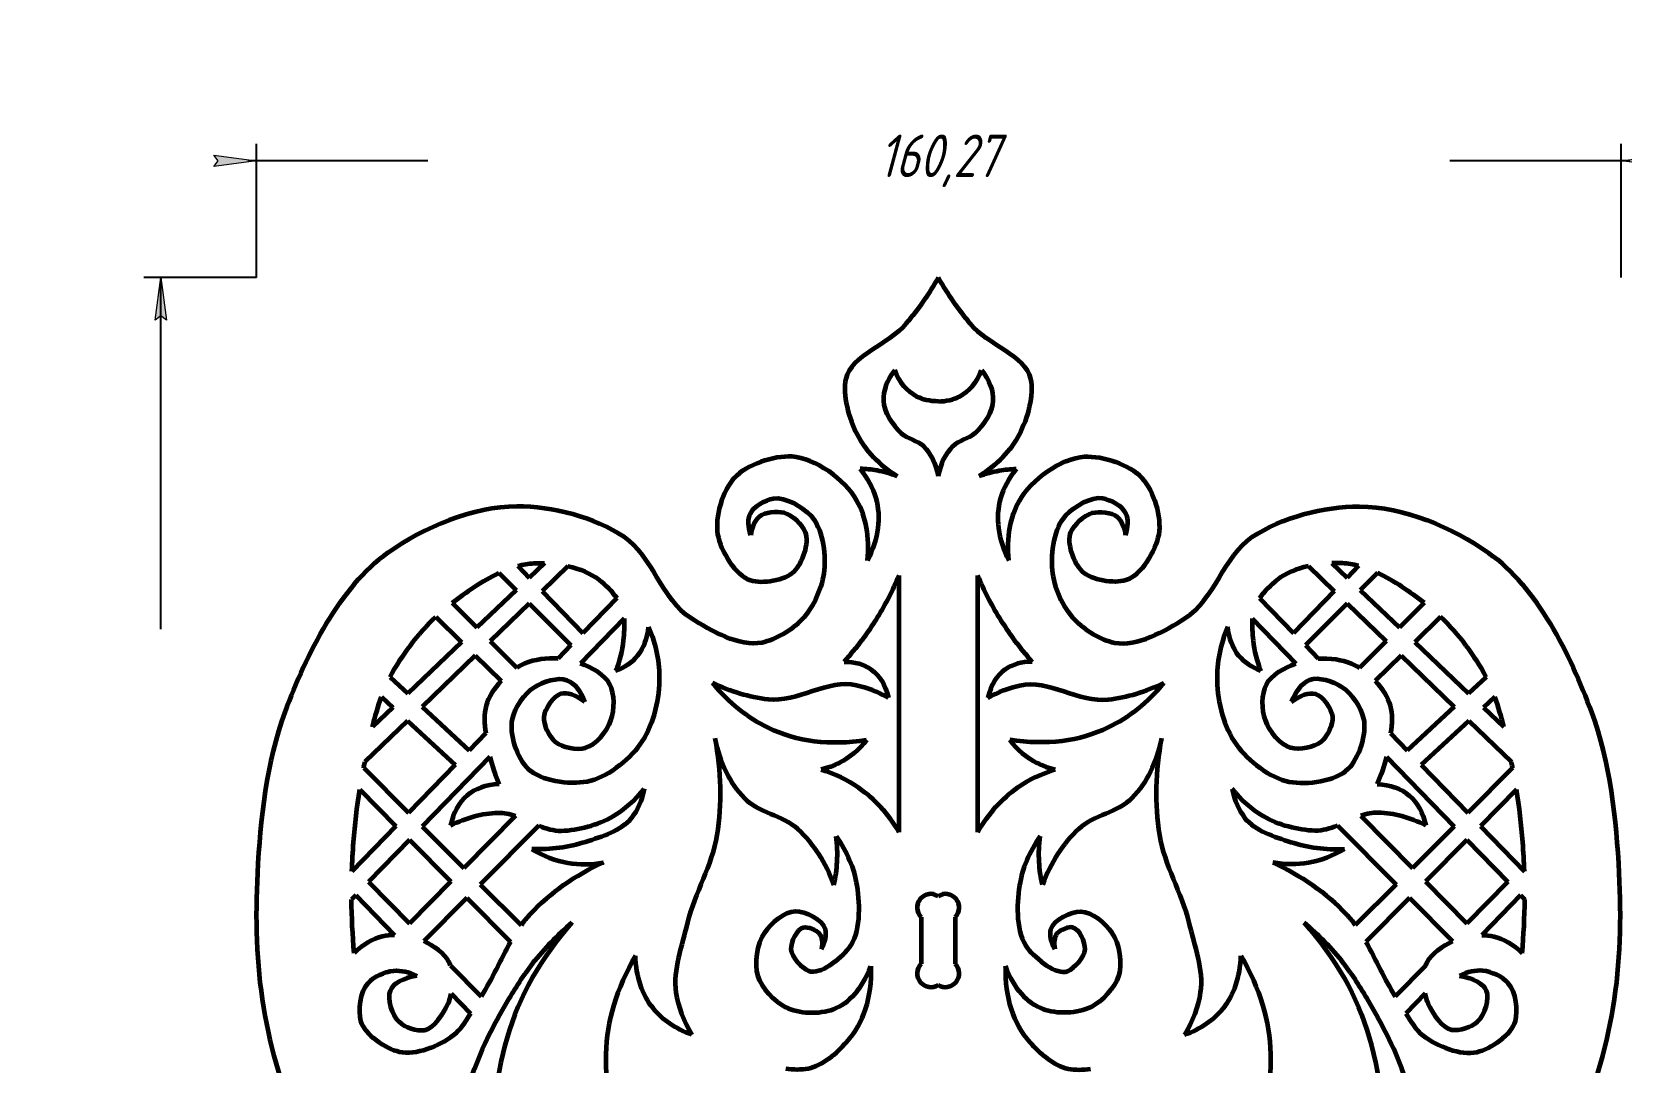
# Model space of a CAD drawing. Header units: millimetres. Extents: x -150 to 262, y -80 to 393.
# Drawn here: x 75.5 to 262.2, y 37.5 to 158.5 of the extents above; entities that cross this region are included whole.
import ezdxf

# ---------------------------------------------------------------- set-up
doc = ezdxf.new("R2010")
doc.units = ezdxf.units.MM
doc.linetypes.add('K5LT32772', pattern=[0])
doc.linetypes.add('K5LT_THIN', pattern=[0])
doc.styles.add('KDIMTEXTSTYLE', font='GOST_AU.SHX', dxfattribs={"width": 0.96, "oblique": 15, "height": 5})
doc.dimstyles.new('KDIMSTYLE (1.00)', dxfattribs={"dimtxt": 5, "dimasz": 1, "dimexe": 2, "dimexo": 0, "dimgap": 1, "dimtad": 1, "dimtxsty": 'KDIMTEXTSTYLE', "dimsah": 1, "dimcen": 0, "dimdle": 1, "dimadec": 0, "dimazin": 0, "dimtfac": 0.667, "dimtmove": 0, "dimatfit": 3, "dimfxl": 1, "dimtvp": 1, "dimtolj": 1, "dimtzin": 0, "dimarcsym": 0})

# ---------------------------------------------------------------- blocks, each defined once
blk = doc.blocks.new('KDIMARROW_01')
blk.add_hatch(color=0).paths.add_polyline_path([(0, 0), (-5, 0.66), (-4.5, 0), (-5, -0.66)])
at = {"color": 0, "linetype": 'K5LT_THIN', "lineweight": 18}
for p, q in [((-4.5, 0), (-5, 0.66)), ((-5, 0.66), (0, 0)), ((0, 0), (-5, -0.66)), ((-5, -0.66), (-4.5, 0)), ((0, 0), (-1, 0))]:
    blk.add_line(p, q, dxfattribs=at)

msp = doc.modelspace()

# ---------------------------------------------------------------- linework, layer by layer
at = {"color": 30, "linetype": 'K5LT32772', "lineweight": 60, "true_color": 0xff8000}
for p, q in [((132.585, 95.786), (133.938, 94.384)), ((135.741, 96.098), (133.938, 94.384)), ((138.493, 95.748), (135.452, 92.817)), ((225.429, 95.748), (228.47, 92.817)), ((228.181, 96.098), (229.984, 94.384)), ((231.337, 95.786), (229.984, 94.384)), ((130.367, 94.959), (132.399, 92.921)), ((177.334, 94.667), (177.334, 64.541)), ((186.588, 94.667), (186.588, 64.541)), ((233.554, 94.959), (231.523, 92.921)), ((132.399, 92.921), (127.786, 88.535)), ((135.452, 92.817), (140.218, 87.883)), ((144.215, 92.007), (140.218, 87.883)), ((219.707, 92.007), (223.704, 87.883)), ((228.47, 92.817), (223.704, 87.883)), ((231.523, 92.921), (236.136, 88.535)), ((122.958, 89.789), (125.991, 86.829)), ((124.883, 91.442), (127.786, 88.535)), ((133.948, 91.367), (129.367, 86.952)), ((133.948, 91.367), (138.839, 86.46)), ((145.07, 89.595), (139.972, 84.341)), ((218.852, 89.595), (223.95, 84.341)), ((229.974, 91.367), (225.083, 86.46)), ((229.974, 91.367), (234.555, 86.952)), ((239.039, 91.442), (236.136, 88.535)), ((240.964, 89.789), (237.931, 86.829)), ((125.991, 86.829), (119.672, 80.822)), ((129.367, 86.952), (132.493, 83.822)), ((138.839, 86.46), (137.333, 84.907)), ((225.083, 86.46), (226.589, 84.907)), ((234.555, 86.952), (231.429, 83.822)), ((237.931, 86.829), (244.25, 80.822)), ((127.605, 85.253), (121.372, 79.245)), ((127.605, 85.253), (130.645, 82.286)), ((236.316, 85.253), (233.277, 82.286)), ((236.316, 85.253), (242.55, 79.245)), ((117.608, 82.736), (119.672, 80.822)), ((246.314, 82.736), (244.25, 80.822)), ((116.593, 80.422), (117.941, 79.176)), ((247.329, 80.422), (245.981, 79.176)), ((117.941, 79.176), (115.555, 76.908)), ((121.372, 79.245), (126.888, 74.13)), ((242.55, 79.245), (237.034, 74.13)), ((245.981, 79.176), (248.367, 76.908)), ((119.656, 77.59), (114.649, 72.764)), ((119.656, 77.59), (125.239, 72.429)), ((244.266, 77.59), (238.683, 72.429)), ((244.266, 77.59), (249.273, 72.764)), ((128.826, 76.13), (126.888, 74.13)), ((235.096, 76.13), (237.034, 74.13)), ((129.313, 73.357), (121.388, 65.19)), ((234.609, 73.357), (242.534, 65.19)), ((114.505, 72.074), (119.781, 66.798)), ((125.239, 72.429), (119.781, 66.798)), ((238.683, 72.429), (244.141, 66.798)), ((249.417, 72.074), (244.141, 66.798)), ((114.045, 69.535), (118.28, 65.248)), ((249.877, 69.535), (245.642, 65.248)), ((132.327, 66.438), (126.28, 60.299)), ((231.595, 66.438), (237.642, 60.299)), ((118.28, 65.248), (113.12, 59.925)), ((119.876, 63.632), (115.079, 58.689)), ((119.876, 63.632), (124.727, 58.722)), ((121.388, 65.19), (126.28, 60.299)), ((135.075, 65.292), (128.193, 58.385)), ((228.847, 65.292), (235.729, 58.385)), ((242.534, 65.19), (237.642, 60.299)), ((244.046, 63.632), (239.195, 58.722)), ((244.046, 63.632), (248.843, 58.689)), ((245.642, 65.248), (250.802, 59.925)), ((115.079, 58.689), (119.876, 53.797)), ((124.727, 58.722), (119.876, 53.797)), ((128.193, 58.385), (132.975, 53.604)), ((235.729, 58.385), (230.947, 53.604)), ((239.195, 58.722), (244.046, 53.797)), ((248.843, 58.689), (244.046, 53.797)), ((113.57, 57.133), (113.077, 56.625)), ((113.57, 57.133), (118.115, 52.442)), ((126.62, 56.806), (121.547, 51.715)), ((126.619, 56.806), (131.726, 51.636)), ((237.303, 56.806), (232.196, 51.636)), ((237.302, 56.806), (242.375, 51.715)), ((250.352, 57.133), (245.807, 52.442)), ((250.352, 57.133), (250.845, 56.625)), ((179.961, 54.561), (179.961, 49.051)), ((183.961, 54.561), (183.961, 49.051)), ((124.688, 48.89), (128.279, 45.229)), ((239.234, 48.89), (235.643, 45.229)), ((124.771, 45.573), (127.035, 43.237)), ((239.151, 45.573), (236.887, 43.237))]:
    msp.add_line(p, q, dxfattribs=at)
for centre, start, end in [((181.083, 55.683), 56.4451, 225), ((182.838, 55.683), 315, 123.5549), ((181.083, 47.928), 135, 303.5549), ((182.838, 47.928), 236.4451, 45)]:
    msp.add_arc(centre, 1.587, start, end, dxfattribs=at)
for points, knots in [([(181.961, 129.63), (180.86, 127.697), (179.609, 125.895), (178.208, 124.225), (176.165, 121.789), (171.716, 120.49), (171.12, 117.757), (170.704, 115.851), (171.457, 113.097), (172.449, 111.2), (173.452, 109.28), (175.018, 107.656), (177.145, 106.326)], [0, 0, 0, 0, 1, 1, 1, 2, 2, 2, 3, 3, 3, 4, 4, 4, 4]), ([(181.961, 129.63), (183.062, 127.697), (184.313, 125.895), (185.714, 124.225), (187.757, 121.789), (192.206, 120.49), (192.802, 117.757), (193.218, 115.851), (192.465, 113.097), (191.473, 111.2), (190.47, 109.28), (188.904, 107.656), (186.777, 106.326)], [0, 0, 0, 0, 1, 1, 1, 2, 2, 2, 3, 3, 3, 4, 4, 4, 4]), ([(176.854, 118.767), (175.918, 117.534), (175.476, 116.337), (175.53, 115.178), (175.59, 113.862), (176.603, 112.329), (177.624, 111.375), (178.335, 110.71), (179.546, 110.52), (180.23, 109.837), (181.114, 108.954), (181.691, 107.786), (181.961, 106.333)], [0, 0, 0, 0, 1, 1, 1, 2, 2, 2, 3, 3, 3, 4, 4, 4, 4]), ([(181.961, 115.093), (180.999, 115.107), (180.151, 115.306), (179.418, 115.691), (178.294, 116.281), (177.44, 117.306), (176.854, 118.767)], [0, 0, 0, 0, 1, 1, 1, 2, 2, 2, 2]), ([(181.961, 115.093), (182.923, 115.107), (183.771, 115.306), (184.504, 115.691), (185.627, 116.281), (186.482, 117.306), (187.067, 118.767)], [0, 0, 0, 0, 1, 1, 1, 2, 2, 2, 2]), ([(187.067, 118.767), (188.004, 117.534), (188.446, 116.337), (188.392, 115.178), (188.331, 113.862), (187.319, 112.329), (186.298, 111.375), (185.586, 110.71), (184.376, 110.52), (183.692, 109.837), (182.808, 108.954), (182.231, 107.786), (181.961, 106.333)], [0, 0, 0, 0, 1, 1, 1, 2, 2, 2, 3, 3, 3, 4, 4, 4, 4]), ([(173.656, 96.41), (173.925, 99.191), (173.514, 101.533), (172.425, 103.435), (171.016, 105.897), (167.521, 108.457), (164.785, 108.614), (162.645, 108.737), (159.466, 107.692), (158.016, 106.102), (156.631, 104.583), (155.704, 101.521), (156.068, 99.487), (156.417, 97.535), (158.14, 94.653), (159.913, 94.103), (161.315, 93.667), (163.971, 94.092), (165.041, 95.128), (166.025, 96.08), (166.891, 98.48), (166.374, 99.743), (166.012, 100.631), (164.846, 101.742), (163.862, 102), (163, 102.225), (161.598, 102.106), (160.939, 101.538), (160.413, 101.084), (160.088, 100.366), (159.965, 99.384)], [0, 0, 0, 0, 1, 1, 1, 2, 2, 2, 3, 3, 3, 4, 4, 4, 5, 5, 5, 6, 6, 6, 7, 7, 7, 8, 8, 8, 9, 9, 9, 10, 10, 10, 10]), ([(190.266, 96.41), (189.997, 99.191), (190.407, 101.533), (191.497, 103.435), (192.906, 105.897), (196.401, 108.457), (199.137, 108.614), (201.277, 108.737), (204.456, 107.692), (205.906, 106.102), (207.291, 104.583), (208.218, 101.521), (207.854, 99.487), (207.505, 97.535), (205.782, 94.653), (204.008, 94.103), (202.606, 93.667), (199.951, 94.092), (198.881, 95.128), (197.897, 96.08), (197.031, 98.48), (197.547, 99.743), (197.91, 100.631), (199.076, 101.742), (200.06, 102), (200.922, 102.225), (202.324, 102.106), (202.983, 101.538), (203.509, 101.084), (203.834, 100.366), (203.957, 99.384)], [0, 0, 0, 0, 1, 1, 1, 2, 2, 2, 3, 3, 3, 4, 4, 4, 5, 5, 5, 6, 6, 6, 7, 7, 7, 8, 8, 8, 9, 9, 9, 10, 10, 10, 10]), ([(177.145, 106.326), (176.372, 106.615), (175.585, 106.83), (174.784, 106.973), (174.127, 107.091), (173.46, 107.159), (172.784, 107.179)], [0, 0, 0, 0, 1, 1, 1, 2, 2, 2, 2]), ([(172.784, 107.179), (173.671, 106.083), (174.286, 104.938), (174.63, 103.743), (175.282, 101.477), (174.958, 99.033), (173.656, 96.41)], [0, 0, 0, 0, 1, 1, 1, 2, 2, 2, 2]), ([(186.777, 106.326), (187.55, 106.615), (188.337, 106.83), (189.138, 106.973), (189.795, 107.091), (190.462, 107.159), (191.138, 107.179)], [0, 0, 0, 0, 1, 1, 1, 2, 2, 2, 2]), ([(191.138, 107.179), (190.251, 106.083), (189.635, 104.938), (189.292, 103.743), (188.64, 101.477), (188.964, 99.033), (190.266, 96.41)], [0, 0, 0, 0, 1, 1, 1, 2, 2, 2, 2]), ([(159.965, 99.384), (159.622, 100.413), (159.604, 101.268), (159.913, 101.948), (160.302, 102.805), (161.696, 103.525), (162.631, 103.692), (164.02, 103.939), (165.986, 102.731), (166.99, 101.692), (168.372, 100.261), (168.781, 97.352), (168.579, 95.282), (168.385, 93.289), (167.355, 90.949), (165.964, 89.488), (164.773, 88.237), (162.874, 87.103), (161.247, 86.77), (158.62, 86.233), (155.331, 88.142), (152.94, 89.642), (149.579, 91.749), (148.361, 96.995), (145.094, 99.179), (141.625, 101.498), (136.644, 102.774), (132.48, 102.769), (127.376, 102.762), (121.501, 100.271), (117.353, 97.333), (111.6, 93.259), (107.789, 85.438), (105.251, 78.617), (103.065, 72.742), (102.346, 66.049), (102.021, 59.695), (101.753, 54.479), (101.864, 49.093), (102.738, 43.953), (103.597, 38.91), (105.052, 33.778), (107.148, 29.133), (109.753, 23.362), (113.524, 17.776), (117.865, 13.186), (122.157, 8.648), (127.536, 4.801), (132.992, 1.7), (138.398, -1.373), (144.855, -2.528), (150.427, -5.377), (153.706, -7.053), (157.911, -8.095), (160.016, -10.915), (161.239, -12.552), (162.586, -14.83), (162.58, -16.812), (162.574, -18.593), (161.714, -20.944), (160.477, -22.196), (159.166, -23.525), (156.648, -24.43), (154.734, -24.349), (153.195, -24.285), (151.2, -23.674), (150.119, -22.606), (149.159, -21.657), (148.561, -20.324), (148.325, -18.606)], [0, 0, 0, 0, 1, 1, 1, 2, 2, 2, 3, 3, 3, 4, 4, 4, 5, 5, 5, 6, 6, 6, 7, 7, 7, 8, 8, 8, 9, 9, 9, 10, 10, 10, 11, 11, 11, 12, 12, 12, 13, 13, 13, 14, 14, 14, 15, 15, 15, 16, 16, 16, 17, 17, 17, 18, 18, 18, 19, 19, 19, 20, 20, 20, 21, 21, 21, 22, 22, 22, 23, 23, 23, 23]), ([(203.957, 99.384), (204.3, 100.413), (204.317, 101.268), (204.008, 101.948), (203.619, 102.805), (202.226, 103.525), (201.291, 103.692), (199.902, 103.939), (197.936, 102.731), (196.932, 101.692), (195.55, 100.261), (195.141, 97.352), (195.342, 95.282), (195.536, 93.289), (196.566, 90.949), (197.958, 89.488), (199.149, 88.237), (201.048, 87.103), (202.675, 86.77), (205.302, 86.233), (208.591, 88.142), (210.982, 89.642), (214.343, 91.749), (215.561, 96.995), (218.828, 99.179), (222.297, 101.498), (227.278, 102.774), (231.442, 102.769), (236.546, 102.762), (242.421, 100.271), (246.569, 97.333), (252.322, 93.259), (256.132, 85.438), (258.671, 78.617), (260.857, 72.742), (261.576, 66.049), (261.901, 59.695), (262.168, 54.479), (262.058, 49.093), (261.183, 43.953), (260.325, 38.91), (258.87, 33.778), (256.774, 29.133), (254.168, 23.362), (250.397, 17.776), (246.056, 13.186), (241.765, 8.648), (236.386, 4.801), (230.929, 1.7), (225.524, -1.373), (219.067, -2.528), (213.495, -5.377), (210.216, -7.053), (206.011, -8.095), (203.906, -10.915), (202.683, -12.552), (201.336, -14.83), (201.342, -16.812), (201.347, -18.593), (202.208, -20.944), (203.444, -22.196), (204.756, -23.525), (207.274, -24.43), (209.188, -24.349), (210.727, -24.285), (212.722, -23.674), (213.803, -22.606), (214.763, -21.657), (215.361, -20.324), (215.597, -18.606)], [0, 0, 0, 0, 1, 1, 1, 2, 2, 2, 3, 3, 3, 4, 4, 4, 5, 5, 5, 6, 6, 6, 7, 7, 7, 8, 8, 8, 9, 9, 9, 10, 10, 10, 11, 11, 11, 12, 12, 12, 13, 13, 13, 14, 14, 14, 15, 15, 15, 16, 16, 16, 17, 17, 17, 18, 18, 18, 19, 19, 19, 20, 20, 20, 21, 21, 21, 22, 22, 22, 23, 23, 23, 23]), ([(132.585, 95.786), (133.219, 95.956), (133.854, 96.064), (134.483, 96.093), (134.886, 96.112), (135.308, 96.114), (135.741, 96.098)], [0, 0, 0, 0, 1, 1, 1, 2, 2, 2, 2]), ([(138.493, 95.748), (139.868, 95.439), (141.179, 94.916), (142.175, 94.125), (142.894, 93.554), (143.661, 92.817), (144.215, 92.007)], [0, 0, 0, 0, 1, 1, 1, 2, 2, 2, 2]), ([(225.429, 95.748), (224.054, 95.439), (222.743, 94.916), (221.747, 94.125), (221.028, 93.554), (220.261, 92.817), (219.707, 92.007)], [0, 0, 0, 0, 1, 1, 1, 2, 2, 2, 2]), ([(231.337, 95.786), (230.703, 95.956), (230.068, 96.064), (229.439, 96.093), (229.036, 96.112), (228.614, 96.114), (228.181, 96.098)], [0, 0, 0, 0, 1, 1, 1, 2, 2, 2, 2]), ([(177.334, 94.667), (176.616, 92.936), (175.772, 91.284), (174.803, 89.71), (173.677, 87.88), (172.381, 86.157), (170.915, 84.539)], [0, 0, 0, 0, 1, 1, 1, 2, 2, 2, 2]), ([(186.588, 94.667), (187.306, 92.936), (188.149, 91.284), (189.119, 89.71), (190.245, 87.88), (191.541, 86.157), (193.007, 84.539)], [0, 0, 0, 0, 1, 1, 1, 2, 2, 2, 2]), ([(145.07, 89.595), (145.141, 88.751), (145.062, 87.853), (144.977, 87.03), (144.852, 85.82), (144.554, 84.627), (144.083, 83.452)], [0, 0, 0, 0, 1, 1, 1, 2, 2, 2, 2]), ([(218.852, 89.595), (218.781, 88.751), (218.859, 87.853), (218.945, 87.03), (219.07, 85.82), (219.368, 84.627), (219.839, 83.452)], [0, 0, 0, 0, 1, 1, 1, 2, 2, 2, 2]), ([(147.959, 88.64), (148.844, 86.51), (149.261, 84.403), (149.211, 82.319), (149.149, 79.781), (148.405, 76.801), (146.945, 74.806), (145.535, 72.88), (143.018, 70.879), (140.744, 70.453), (138.619, 70.056), (135.278, 70.511), (133.827, 71.944), (132.558, 73.196), (131.557, 76.037), (131.978, 77.847), (132.284, 79.163), (133.361, 80.8), (134.542, 81.544), (135.569, 82.19), (137.329, 82.792), (138.362, 82.375), (139.24, 82.021), (139.944, 81.165), (140.474, 79.808)], [0, 0, 0, 0, 1, 1, 1, 2, 2, 2, 3, 3, 3, 4, 4, 4, 5, 5, 5, 6, 6, 6, 7, 7, 7, 8, 8, 8, 8]), ([(144.083, 83.452), (145.159, 83.875), (146.014, 84.471), (146.647, 85.241), (147.385, 86.138), (147.822, 87.271), (147.959, 88.64)], [0, 0, 0, 0, 1, 1, 1, 2, 2, 2, 2]), ([(215.963, 88.64), (215.078, 86.51), (214.661, 84.403), (214.711, 82.319), (214.772, 79.781), (215.517, 76.801), (216.977, 74.806), (218.387, 72.88), (220.903, 70.879), (223.178, 70.453), (225.303, 70.056), (228.644, 70.511), (230.095, 71.944), (231.364, 73.196), (232.364, 76.037), (231.944, 77.847), (231.638, 79.163), (230.561, 80.8), (229.38, 81.544), (228.353, 82.19), (226.593, 82.792), (225.56, 82.375), (224.682, 82.021), (223.978, 81.165), (223.448, 79.808)], [0, 0, 0, 0, 1, 1, 1, 2, 2, 2, 3, 3, 3, 4, 4, 4, 5, 5, 5, 6, 6, 6, 7, 7, 7, 8, 8, 8, 8]), ([(219.839, 83.452), (218.763, 83.875), (217.908, 84.471), (217.275, 85.241), (216.537, 86.138), (216.1, 87.271), (215.963, 88.64)], [0, 0, 0, 0, 1, 1, 1, 2, 2, 2, 2]), ([(137.333, 84.907), (135.967, 84.989), (134.534, 84.795), (133.434, 84.321), (133.123, 84.188), (132.807, 84.019), (132.493, 83.822)], [0, 0, 0, 0, 1, 1, 1, 2, 2, 2, 2]), ([(140.474, 79.808), (139.37, 80.65), (138.432, 80.967), (137.658, 80.76), (136.787, 80.528), (135.762, 79.027), (135.67, 78.069), (135.582, 77.145), (136.265, 75.746), (136.995, 75.129), (137.817, 74.434), (139.535, 74.151), (140.556, 74.425), (141.793, 74.756), (143.073, 76.38), (143.538, 77.655), (143.985, 78.88), (143.986, 80.765), (143.414, 81.878), (142.844, 82.987), (141.315, 83.835), (139.972, 84.341)], [0, 0, 0, 0, 1, 1, 1, 2, 2, 2, 3, 3, 3, 4, 4, 4, 5, 5, 5, 6, 6, 6, 7, 7, 7, 7]), ([(170.915, 84.539), (172.188, 84.53), (173.242, 84.231), (174.077, 83.642), (175.071, 82.941), (175.755, 81.83), (176.128, 80.309)], [0, 0, 0, 0, 1, 1, 1, 2, 2, 2, 2]), ([(193.007, 84.539), (191.734, 84.53), (190.68, 84.231), (189.845, 83.642), (188.851, 82.941), (188.167, 81.83), (187.794, 80.309)], [0, 0, 0, 0, 1, 1, 1, 2, 2, 2, 2]), ([(223.448, 79.808), (224.552, 80.65), (225.49, 80.967), (226.264, 80.76), (227.135, 80.528), (228.16, 79.027), (228.252, 78.069), (228.34, 77.145), (227.657, 75.746), (226.927, 75.129), (226.105, 74.434), (224.387, 74.151), (223.365, 74.425), (222.129, 74.756), (220.849, 76.38), (220.384, 77.655), (219.937, 78.88), (219.936, 80.765), (220.508, 81.878), (221.078, 82.987), (222.607, 83.835), (223.95, 84.341)], [0, 0, 0, 0, 1, 1, 1, 2, 2, 2, 3, 3, 3, 4, 4, 4, 5, 5, 5, 6, 6, 6, 7, 7, 7, 7]), ([(226.589, 84.907), (227.955, 84.989), (229.388, 84.795), (230.488, 84.321), (230.799, 84.188), (231.115, 84.019), (231.429, 83.822)], [0, 0, 0, 0, 1, 1, 1, 2, 2, 2, 2]), ([(130.645, 82.286), (129.821, 81.409), (129.163, 80.388), (128.879, 79.394), (128.601, 78.418), (128.678, 77.256), (128.826, 76.13)], [0, 0, 0, 0, 1, 1, 1, 2, 2, 2, 2]), ([(176.128, 80.309), (174.895, 80.986), (173.641, 81.471), (172.368, 81.762), (169.045, 82.521), (165.382, 79.702), (161.984, 80.095), (159.778, 80.351), (157.599, 81.006), (155.446, 82.061)], [0, 0, 0, 0, 1, 1, 1, 2, 2, 2, 3, 3, 3, 3]), ([(187.794, 80.309), (189.027, 80.986), (190.28, 81.471), (191.554, 81.762), (194.877, 82.521), (198.54, 79.702), (201.938, 80.095), (204.144, 80.351), (206.323, 81.006), (208.476, 82.061)], [0, 0, 0, 0, 1, 1, 1, 2, 2, 2, 3, 3, 3, 3]), ([(233.277, 82.286), (234.1, 81.409), (234.759, 80.388), (235.043, 79.394), (235.321, 78.418), (235.244, 77.256), (235.096, 76.13)], [0, 0, 0, 0, 1, 1, 1, 2, 2, 2, 2]), ([(155.446, 82.061), (157.376, 79.722), (159.556, 77.97), (161.984, 76.805), (165.362, 75.184), (169.222, 74.7), (173.564, 75.352)], [0, 0, 0, 0, 1, 1, 1, 2, 2, 2, 2]), ([(208.476, 82.061), (206.546, 79.722), (204.366, 77.97), (201.938, 76.805), (198.56, 75.184), (194.7, 74.7), (190.358, 75.352)], [0, 0, 0, 0, 1, 1, 1, 2, 2, 2, 2]), ([(155.745, 75.566), (156.479, 71.67), (156.556, 67.874), (155.975, 64.179), (155.422, 60.662), (153.361, 57.407), (152.529, 53.903), (151.892, 51.221), (150.766, 48.364), (151.175, 45.719), (151.438, 44.024), (152.053, 42.362), (153.021, 40.735)], [0, 0, 0, 0, 1, 1, 1, 2, 2, 2, 3, 3, 3, 4, 4, 4, 4]), ([(155.745, 75.566), (156.317, 72.67), (157.47, 70.32), (159.206, 68.515), (160.797, 66.861), (163.735, 66.512), (165.445, 64.926), (167.309, 63.196), (168.733, 61.002), (169.718, 58.345)], [0, 0, 0, 0, 1, 1, 1, 2, 2, 2, 3, 3, 3, 3]), ([(173.564, 75.352), (172.654, 74.179), (171.586, 73.282), (170.359, 72.66), (169.694, 72.323), (168.981, 72.066), (168.223, 71.891)], [0, 0, 0, 0, 1, 1, 1, 2, 2, 2, 2]), ([(190.358, 75.352), (191.268, 74.179), (192.336, 73.282), (193.563, 72.66), (194.228, 72.323), (194.94, 72.066), (195.699, 71.891)], [0, 0, 0, 0, 1, 1, 1, 2, 2, 2, 2]), ([(208.177, 75.566), (207.605, 72.67), (206.452, 70.32), (204.716, 68.515), (203.125, 66.861), (200.187, 66.512), (198.477, 64.926), (196.613, 63.196), (195.189, 61.002), (194.204, 58.345)], [0, 0, 0, 0, 1, 1, 1, 2, 2, 2, 3, 3, 3, 3]), ([(208.177, 75.566), (207.442, 71.67), (207.366, 67.874), (207.947, 64.179), (208.5, 60.662), (210.561, 57.407), (211.393, 53.903), (212.029, 51.221), (213.156, 48.364), (212.746, 45.719), (212.484, 44.024), (211.869, 42.362), (210.9, 40.735)], [0, 0, 0, 0, 1, 1, 1, 2, 2, 2, 3, 3, 3, 4, 4, 4, 4]), ([(114.505, 72.074), (114.545, 72.269), (114.585, 72.464), (114.627, 72.659), (114.634, 72.694), (114.641, 72.729), (114.649, 72.764)], [0, 0, 0, 0, 1, 1, 1, 2, 2, 2, 2]), ([(168.223, 71.891), (169.843, 71.383), (171.31, 70.671), (172.624, 69.754), (174.51, 68.438), (176.08, 66.7), (177.334, 64.541)], [0, 0, 0, 0, 1, 1, 1, 2, 2, 2, 2]), ([(195.699, 71.891), (194.079, 71.383), (192.612, 70.671), (191.298, 69.754), (189.411, 68.438), (187.841, 66.7), (186.588, 64.541)], [0, 0, 0, 0, 1, 1, 1, 2, 2, 2, 2]), ([(249.417, 72.074), (249.377, 72.269), (249.337, 72.464), (249.295, 72.659), (249.288, 72.694), (249.281, 72.729), (249.273, 72.764)], [0, 0, 0, 0, 1, 1, 1, 2, 2, 2, 2]), ([(113.12, 59.925), (113.159, 61.071), (113.224, 62.215), (113.315, 63.357), (113.478, 65.417), (113.715, 67.486), (114.045, 69.535)], [0, 0, 0, 0, 1, 1, 1, 2, 2, 2, 2]), ([(130.411, 70.16), (128.851, 70.079), (127.594, 69.637), (126.643, 68.835), (125.685, 68.027), (125.037, 66.854), (124.697, 65.315)], [0, 0, 0, 0, 1, 1, 1, 2, 2, 2, 2]), ([(147.43, 69.622), (147.166, 68.26), (146.669, 67.114), (145.94, 66.185), (144.757, 64.677), (142.455, 63.978), (140.556, 63.369), (138.572, 62.733), (136.474, 62.457), (134.262, 62.541)], [0, 0, 0, 0, 1, 1, 1, 2, 2, 2, 3, 3, 3, 3]), ([(135.075, 65.292), (135.949, 64.94), (136.824, 64.672), (137.699, 64.694), (139.727, 64.745), (142.013, 65.356), (143.786, 66.392), (145.153, 67.189), (146.367, 68.266), (147.43, 69.622)], [0, 0, 0, 0, 1, 1, 1, 2, 2, 2, 3, 3, 3, 3]), ([(216.492, 69.622), (216.756, 68.26), (217.253, 67.114), (217.982, 66.185), (219.165, 64.677), (221.467, 63.978), (223.365, 63.369), (225.35, 62.733), (227.448, 62.457), (229.66, 62.541)], [0, 0, 0, 0, 1, 1, 1, 2, 2, 2, 3, 3, 3, 3]), ([(228.847, 65.292), (227.973, 64.94), (227.098, 64.672), (226.223, 64.694), (224.195, 64.745), (221.909, 65.356), (220.136, 66.392), (218.769, 67.189), (217.555, 68.266), (216.492, 69.622)], [0, 0, 0, 0, 1, 1, 1, 2, 2, 2, 3, 3, 3, 3]), ([(233.511, 70.16), (235.071, 70.079), (236.327, 69.637), (237.279, 68.835), (238.236, 68.027), (238.885, 66.854), (239.225, 65.315)], [0, 0, 0, 0, 1, 1, 1, 2, 2, 2, 2]), ([(250.802, 59.925), (250.763, 61.071), (250.698, 62.215), (250.607, 63.357), (250.444, 65.417), (250.207, 67.486), (249.877, 69.535)], [0, 0, 0, 0, 1, 1, 1, 2, 2, 2, 2]), ([(124.697, 65.315), (126.564, 66.252), (128.428, 66.748), (130.287, 66.806), (130.968, 66.827), (131.648, 66.672), (132.327, 66.438)], [0, 0, 0, 0, 1, 1, 1, 2, 2, 2, 2]), ([(239.225, 65.315), (237.358, 66.252), (235.494, 66.748), (233.635, 66.806), (232.954, 66.827), (232.274, 66.672), (231.595, 66.438)], [0, 0, 0, 0, 1, 1, 1, 2, 2, 2, 2]), ([(169.975, 64.071), (171.282, 62.201), (172.094, 60.264), (172.41, 58.259), (172.782, 55.902), (172.84, 52.655), (171.47, 50.91), (170.469, 49.633), (168.067, 47.675), (166.77, 48.21), (165.982, 48.536), (164.748, 49.864), (164.704, 50.774), (164.665, 51.587), (165.394, 53.206), (166.129, 53.345), (166.633, 53.441), (167.66, 53.081), (168.009, 52.619), (168.33, 52.193), (168.415, 51.581), (168.265, 50.781)], [0, 0, 0, 0, 1, 1, 1, 2, 2, 2, 3, 3, 3, 4, 4, 4, 5, 5, 5, 6, 6, 6, 7, 7, 7, 7]), ([(169.718, 58.345), (169.925, 59.238), (170.053, 60.136), (170.103, 61.037), (170.158, 62.043), (170.115, 63.055), (169.975, 64.071)], [0, 0, 0, 0, 1, 1, 1, 2, 2, 2, 2]), ([(193.947, 64.071), (192.64, 62.201), (191.828, 60.264), (191.512, 58.259), (191.14, 55.902), (191.082, 52.655), (192.452, 50.91), (193.453, 49.633), (195.855, 47.675), (197.152, 48.21), (197.94, 48.536), (199.174, 49.864), (199.217, 50.774), (199.257, 51.587), (198.528, 53.206), (197.793, 53.345), (197.289, 53.441), (196.262, 53.081), (195.913, 52.619), (195.592, 52.193), (195.506, 51.581), (195.657, 50.781)], [0, 0, 0, 0, 1, 1, 1, 2, 2, 2, 3, 3, 3, 4, 4, 4, 5, 5, 5, 6, 6, 6, 7, 7, 7, 7]), ([(194.204, 58.345), (193.997, 59.238), (193.869, 60.136), (193.819, 61.037), (193.764, 62.043), (193.806, 63.055), (193.947, 64.071)], [0, 0, 0, 0, 1, 1, 1, 2, 2, 2, 2]), ([(134.262, 62.541), (135.619, 61.713), (137.026, 61.175), (138.486, 60.926), (139.831, 60.696), (141.219, 60.711), (142.652, 60.972)], [0, 0, 0, 0, 1, 1, 1, 2, 2, 2, 2]), ([(229.66, 62.541), (228.303, 61.713), (226.895, 61.175), (225.436, 60.926), (224.091, 60.696), (222.703, 60.711), (221.27, 60.972)], [0, 0, 0, 0, 1, 1, 1, 2, 2, 2, 2]), ([(142.652, 60.972), (139.283, 59.419), (136.417, 57.398), (134.055, 54.91), (133.666, 54.5), (133.309, 54.063), (132.975, 53.604)], [0, 0, 0, 0, 1, 1, 1, 2, 2, 2, 2]), ([(221.27, 60.972), (224.639, 59.419), (227.505, 57.398), (229.867, 54.91), (230.255, 54.5), (230.613, 54.063), (230.947, 53.604)], [0, 0, 0, 0, 1, 1, 1, 2, 2, 2, 2]), ([(168.265, 50.781), (168.718, 51.694), (168.868, 52.47), (168.714, 53.11), (168.448, 54.218), (166.341, 55.222), (165.189, 55.211), (163.952, 55.2), (162.312, 53.835), (161.557, 52.719), (160.673, 51.412), (160.312, 49.11), (160.773, 47.626), (161.209, 46.225), (162.683, 44.678), (164.014, 43.994), (165.556, 43.201), (168.065, 43.139), (169.652, 43.739), (171.538, 44.452), (173.012, 46.134), (174.073, 48.784)], [0, 0, 0, 0, 1, 1, 1, 2, 2, 2, 3, 3, 3, 4, 4, 4, 5, 5, 5, 6, 6, 6, 7, 7, 7, 7]), ([(195.657, 50.781), (195.203, 51.694), (195.054, 52.47), (195.208, 53.11), (195.474, 54.218), (197.581, 55.222), (198.733, 55.211), (199.97, 55.2), (201.61, 53.835), (202.365, 52.719), (203.249, 51.412), (203.61, 49.11), (203.149, 47.626), (202.713, 46.225), (201.239, 44.678), (199.908, 43.994), (198.366, 43.201), (195.857, 43.139), (194.27, 43.739), (192.384, 44.452), (190.91, 46.134), (189.849, 48.784)], [0, 0, 0, 0, 1, 1, 1, 2, 2, 2, 3, 3, 3, 4, 4, 4, 5, 5, 5, 6, 6, 6, 7, 7, 7, 7]), ([(118.115, 52.442), (117.628, 52.438), (117.152, 52.385), (116.713, 52.276), (115.524, 51.983), (114.414, 51.337), (113.384, 50.338)], [0, 0, 0, 0, 1, 1, 1, 2, 2, 2, 2]), ([(124.993, 24.735), (125.235, 28.484), (125.931, 32.084), (127.082, 35.534), (128.145, 38.722), (129.708, 41.812), (131.435, 44.717), (132.334, 46.229), (133.27, 47.747), (134.356, 49.127), (135.722, 50.862), (137.266, 52.456), (138.987, 53.906)], [0, 0, 0, 0, 1, 1, 1, 2, 2, 2, 3, 3, 3, 4, 4, 4, 4]), ([(138.987, 53.906), (135.281, 49.741), (132.734, 45.247), (131.345, 40.425), (129.913, 35.451), (129.192, 29.292), (130.744, 24.454), (131.949, 20.698), (135.112, 17.42), (137.527, 14.065), (138.721, 12.407), (140.382, 10.996), (141.219, 9.17), (141.828, 7.842), (142.229, 6.411), (142.422, 4.877)], [0, 0, 0, 0, 1, 1, 1, 2, 2, 2, 3, 3, 3, 4, 4, 4, 5, 5, 5, 5]), ([(224.935, 53.906), (228.641, 49.741), (231.188, 45.247), (232.577, 40.425), (234.009, 35.451), (234.73, 29.292), (233.178, 24.454), (231.973, 20.698), (228.809, 17.42), (226.395, 14.065), (225.201, 12.407), (223.54, 10.996), (222.702, 9.17), (222.094, 7.842), (221.693, 6.411), (221.5, 4.877)], [0, 0, 0, 0, 1, 1, 1, 2, 2, 2, 3, 3, 3, 4, 4, 4, 5, 5, 5, 5]), ([(238.928, 24.735), (238.687, 28.484), (237.99, 32.084), (236.84, 35.534), (235.777, 38.722), (234.214, 41.812), (232.487, 44.717), (231.588, 46.229), (230.652, 47.747), (229.566, 49.127), (228.2, 50.862), (226.656, 52.456), (224.935, 53.906)], [0, 0, 0, 0, 1, 1, 1, 2, 2, 2, 3, 3, 3, 4, 4, 4, 4]), ([(245.807, 52.442), (246.294, 52.438), (246.77, 52.385), (247.208, 52.276), (248.398, 51.983), (249.508, 51.337), (250.538, 50.338)], [0, 0, 0, 0, 1, 1, 1, 2, 2, 2, 2]), ([(124.688, 48.89), (124.638, 49.033), (124.581, 49.168), (124.515, 49.295), (123.994, 50.298), (122.728, 51.178), (121.547, 51.715)], [0, 0, 0, 0, 1, 1, 1, 2, 2, 2, 2]), ([(239.234, 48.89), (239.284, 49.033), (239.341, 49.168), (239.407, 49.295), (239.928, 50.298), (241.194, 51.178), (242.375, 51.715)], [0, 0, 0, 0, 1, 1, 1, 2, 2, 2, 2]), ([(146.406, 50.007), (144.195, 46.197), (143.036, 42.355), (142.928, 38.479), (142.823, 34.701), (143.514, 30.164), (145.611, 27.05), (146.936, 25.083), (148.742, 23.394), (151.027, 21.982)], [0, 0, 0, 0, 1, 1, 1, 2, 2, 2, 3, 3, 3, 3]), ([(153.021, 40.735), (151.09, 41.452), (149.58, 42.489), (148.493, 43.846), (147.206, 45.452), (146.51, 47.506), (146.406, 50.007)], [0, 0, 0, 0, 1, 1, 1, 2, 2, 2, 2]), ([(174.073, 48.784), (174.135, 45.051), (173.177, 42.077), (171.199, 39.864), (170.041, 38.568), (168.402, 37.093), (166.678, 36.758), (165.854, 36.598), (164.98, 36.598), (164.056, 36.758)], [0, 0, 0, 0, 1, 1, 1, 2, 2, 2, 3, 3, 3, 3]), ([(189.849, 48.784), (189.787, 45.051), (190.745, 42.077), (192.723, 39.864), (193.881, 38.568), (195.519, 37.093), (197.244, 36.758), (198.068, 36.598), (198.942, 36.598), (199.866, 36.758)], [0, 0, 0, 0, 1, 1, 1, 2, 2, 2, 3, 3, 3, 3]), ([(210.9, 40.735), (212.832, 41.452), (214.341, 42.489), (215.429, 43.846), (216.716, 45.452), (217.412, 47.506), (217.516, 50.007)], [0, 0, 0, 0, 1, 1, 1, 2, 2, 2, 2]), ([(217.516, 50.007), (219.727, 46.197), (220.886, 42.355), (220.994, 38.479), (221.099, 34.701), (220.408, 30.164), (218.311, 27.05), (216.986, 25.083), (215.18, 23.394), (212.895, 21.982)], [0, 0, 0, 0, 1, 1, 1, 2, 2, 2, 3, 3, 3, 3]), ([(127.035, 43.237), (126.449, 42.254), (125.839, 41.295), (125.012, 40.649), (123.367, 39.364), (120.599, 38.28), (118.701, 38.711), (117.035, 39.09), (114.641, 40.743), (114.179, 42.338), (113.817, 43.59), (114.117, 45.796), (115.024, 46.806), (115.685, 47.542), (116.965, 48.159), (118.005, 48.251), (118.883, 48.33), (119.794, 48.131), (120.738, 47.655)], [0, 0, 0, 0, 1, 1, 1, 2, 2, 2, 3, 3, 3, 4, 4, 4, 5, 5, 5, 6, 6, 6, 6]), ([(120.738, 47.655), (119.033, 47.351), (117.989, 46.771), (117.608, 45.916), (117.201, 45.004), (117.827, 43.002), (118.651, 42.239), (119.326, 41.615), (120.768, 41.142), (121.633, 41.295), (122.791, 41.5), (123.904, 43.219), (124.415, 44.425), (124.561, 44.769), (124.682, 45.16), (124.771, 45.573)], [0, 0, 0, 0, 1, 1, 1, 2, 2, 2, 3, 3, 3, 4, 4, 4, 5, 5, 5, 5]), ([(236.887, 43.237), (237.473, 42.254), (238.083, 41.295), (238.91, 40.649), (240.555, 39.364), (243.323, 38.28), (245.221, 38.711), (246.887, 39.09), (249.281, 40.743), (249.743, 42.338), (250.104, 43.59), (249.805, 45.796), (248.898, 46.806), (248.237, 47.542), (246.957, 48.159), (245.916, 48.251), (245.038, 48.33), (244.127, 48.131), (243.184, 47.655)], [0, 0, 0, 0, 1, 1, 1, 2, 2, 2, 3, 3, 3, 4, 4, 4, 5, 5, 5, 6, 6, 6, 6]), ([(243.184, 47.655), (244.889, 47.351), (245.933, 46.771), (246.314, 45.916), (246.721, 45.004), (246.095, 43.002), (245.27, 42.239), (244.596, 41.615), (243.154, 41.142), (242.289, 41.295), (241.131, 41.5), (240.018, 43.219), (239.506, 44.425), (239.36, 44.769), (239.24, 45.16), (239.151, 45.573)], [0, 0, 0, 0, 1, 1, 1, 2, 2, 2, 3, 3, 3, 4, 4, 4, 5, 5, 5, 5])]:
    msp.add_open_spline(points, degree=3, knots=knots, dxfattribs=at)
for points in [[(124.883, 91.442), (126.511, 92.697), (128.403, 94.039), (130.367, 94.959)], [(239.039, 91.442), (237.411, 92.697), (235.519, 94.039), (233.554, 94.959)], [(117.608, 82.736), (118.943, 85.277), (120.819, 87.753), (122.958, 89.789)], [(246.314, 82.736), (244.979, 85.277), (243.103, 87.753), (240.964, 89.789)], [(115.555, 76.908), (115.846, 78.104), (116.178, 79.287), (116.593, 80.422)], [(248.367, 76.908), (248.076, 78.104), (247.744, 79.287), (247.329, 80.422)], [(129.313, 73.357), (129.577, 72.275), (129.943, 71.209), (130.411, 70.16)], [(234.609, 73.357), (234.345, 72.275), (233.978, 71.209), (233.511, 70.16)], [(113.384, 50.338), (113.197, 52.44), (113.095, 54.535), (113.077, 56.625)], [(250.538, 50.338), (250.725, 52.44), (250.827, 54.535), (250.845, 56.625)], [(131.726, 51.636), (130.544, 49.544), (129.583, 47.245), (128.279, 45.229)], [(232.196, 51.636), (233.378, 49.544), (234.339, 47.245), (235.643, 45.229)]]:
    msp.add_open_spline(points, degree=3, dxfattribs=at)

# ---------------------------------------------------------------- dimensions: what is measured, and where the dimension line sits
at = {"color": 7}
msp.add_linear_dim(base=(101.9, 143.349), p1=(262.168, 129.63), p2=(101.9, 129.63), location=(182.034, 143.349), dimstyle='KDIMSTYLE (1.00)', override={"dimexo": 0, "dimpost": '\\H5.0;\\W0.965;\\Q15;<>', "dimblk1": 'KDIMARROW_01', "dimblk2": 'KDIMARROW_01', "dimse1": 0, "dimse2": 0, "dimclrt": 7, "dimtolj": 1}, dxfattribs=at).render()
msp.add_linear_dim(base=(90.668, 129.63), p1=(101.9, -72.91), p2=(101.9, 129.63), angle=90, location=(90.668, 28.36), dimstyle='KDIMSTYLE (1.00)', override={"dimexo": 0, "dimpost": '\\H5.0;\\W0.965;\\Q15;<>', "dimblk1": 'KDIMARROW_01', "dimblk2": 'KDIMARROW_01', "dimse1": 0, "dimse2": 0, "dimclrt": 7, "dimtolj": 1}, dxfattribs=at).render()

doc.saveas('drawing.dxf')
